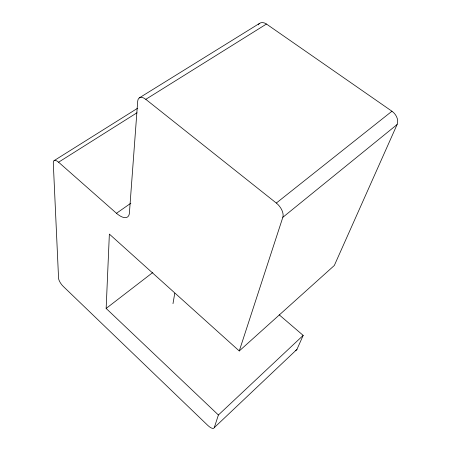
<?xml version="1.0" encoding="UTF-8"?>
<svg xmlns="http://www.w3.org/2000/svg" width="451" height="451" viewBox="0 0 451 451"><rect width="100%" height="100%" fill="white"/><g stroke="black" fill="none" stroke-linecap="round" stroke-linejoin="round"><path stroke-width="0.68" d="M136.986 112.773L58.585 162.202A8.575 3.467 56.6 0 0 53.286 162.929L58.562 278.267A6.996 2.396 53.5 0 0 63.275 286.419L207.804 425.411A7.785 2.836 48.4 0 0 214.276 427.638L218.397 414.993L106.148 308.433L109.362 234.086L239.267 350.963L334.321 265.481L397.094 124.532A10.446 7.633 50.1 0 0 391.947 111.234L266.456 24.038A9.888 6.539 61.4 0 0 258.226 24.85M172.992 303.653L174.768 293.235M239.267 350.963L282.833 217.314L397.094 124.532M214.276 427.638L296.944 349.401L303.179 335.403L279.197 314.826M218.397 414.993L303.179 335.403M282.833 217.314A11.675 6.675 51.1 0 0 276.316 203.051L391.947 111.234M106.148 308.433L152.833 272.472M58.585 162.202L116.476 213.278L130.835 203.215M54.047 160.657L137.448 108.353M116.476 213.278A18.113 7.955 55 0 0 129.403 213.035L137.702 101.233A10.948 5.637 58.3 0 1 145.791 99.338L266.456 24.038M139.235 97.918L259.584 23.356M145.791 99.338L276.316 203.051M296.944 349.401A7.227 3.49 46.8 0 1 295.653 350.433"/></g></svg>
